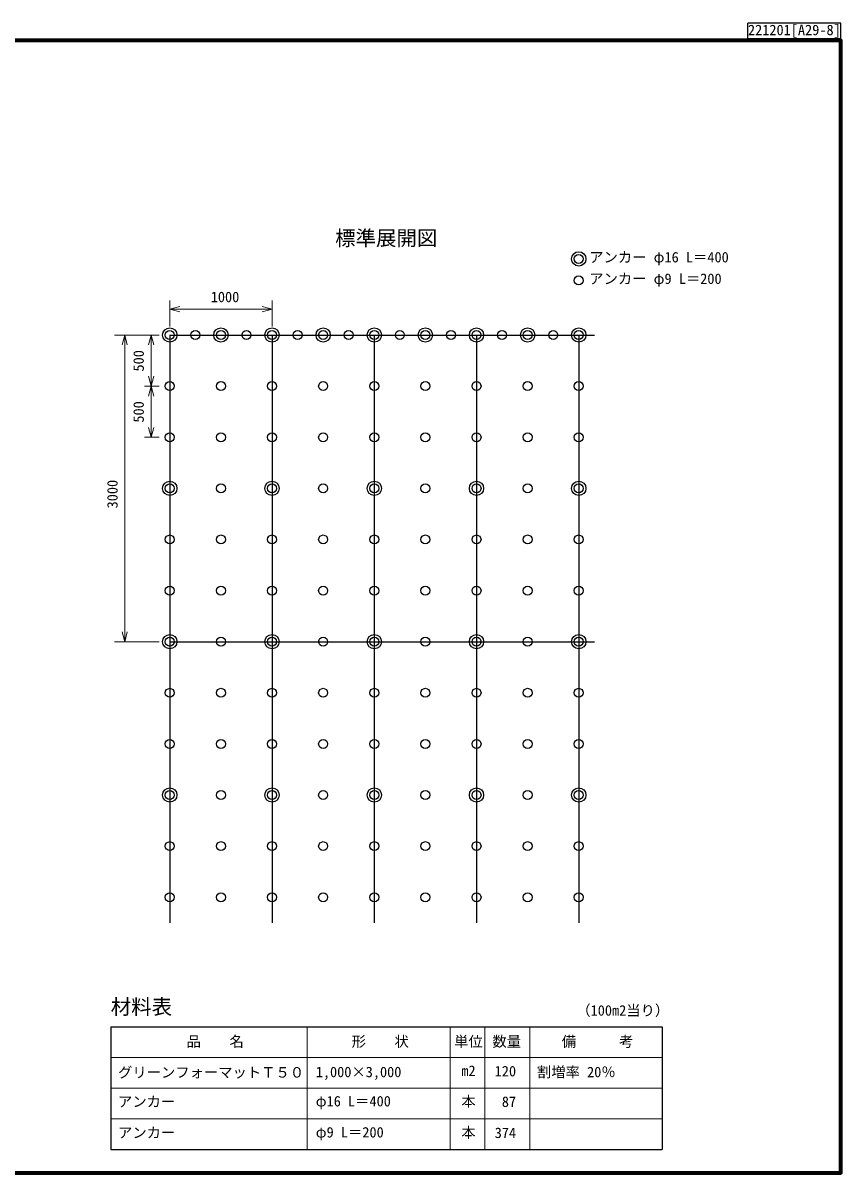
# Model space of a CAD drawing. Units: millimetres, scale not verified, with parts at other scales. Extents: x 200 to 8201, y 200 to 5825.
# Drawn here: x 4201 to 8201, y 200 to 5825 of the extents above; entities that cross this region are included whole.
import ezdxf
from ezdxf.enums import TextEntityAlignment as Align

# ---------------------------------------------------------------- set-up
doc = ezdxf.new("R2010")
doc.units = ezdxf.units.MM
doc.header["$LTSCALE"] = 20
for name, color, linetype, lineweight in [('C-DOC', 3, 'Continuous', 25), ('C-MTR-FRAM', 5, 'Continuous', 25), ('C-MTR-LINE', 5, 'Continuous', 13), ('C-STR', 7, 'Continuous', 25), ('C-STR-DIM', 1, 'Continuous', 13), ('C-STR-TXT', 7, 'Continuous', 25), ('C-TTL', 2, 'Continuous', 70)]:
    doc.layers.add(name, color=color, linetype=linetype, lineweight=lineweight)
for name, color, linetype in [('C-MTR', 5, 'Continuous'), ('C-MTR-TXT', 5, 'Continuous'), ('C-TTL-TXT', 3, 'Continuous')]:
    doc.layers.add(name, color=color, linetype=linetype)
doc.styles.add('ＭＳ ゴシック', font='')
doc.styles.get('ＭＳ ゴシック').set_extended_font_data('MS Gothic')

msp = doc.modelspace()

# ---------------------------------------------------------------- linework, layer by layer
at = {"layer": 'C-DOC'}
msp.add_line((7746.23, 5749.92), (7746.23, 5824.92), dxfattribs=at)
msp.add_lwpolyline([(7746.23, 5749.92), (8201.23, 5749.92), (8201.23, 5824.92), (7746.23, 5824.92)], dxfattribs=at)
at = {"layer": 'C-MTR-FRAM'}
for p, q in [((4629.8, 914.26), (4629.8, 314.26)), ((4629.8, 914.26), (7326.66, 914.26)), ((7326.66, 914.26), (7326.66, 314.26)), ((4629.8, 314.26), (7326.66, 314.26))]:
    msp.add_line(p, q, dxfattribs=at)
at = {"layer": 'C-MTR-LINE'}
for p, q in [((5589.8, 914.26), (5589.8, 314.26)), ((6289.8, 914.26), (6289.8, 314.26)), ((6459.8, 914.26), (6459.8, 314.26)), ((6679.8, 914.26), (6679.8, 314.26)), ((4629.8, 764.26), (7326.66, 764.26)), ((4629.8, 614.26), (7326.66, 614.26)), ((4629.8, 464.26), (6942.09, 464.26)), ((4629.8, 464.26), (7326.66, 464.26))]:
    msp.add_line(p, q, dxfattribs=at)
at = {"layer": 'C-STR'}
for p, q in [((4918.6, 4298.7), (4918.6, 1423.7)), ((4918.6, 4298.7), (6995.96, 4298.7)), ((5418.6, 4298.7), (5418.6, 1423.7)), ((5918.6, 4298.7), (5918.6, 1423.7)), ((6418.6, 4298.7), (6418.6, 1423.7)), ((6918.6, 4298.7), (6918.6, 1423.7)), ((4918.6, 2798.7), (6995.96, 2798.7))]:
    msp.add_line(p, q, dxfattribs=at)
at = {"layer": 'C-STR', "color": 1}
msp.add_line((4918.6, 3923.7), (4918.6, 1423.7), dxfattribs=at)
at = {"layer": 'C-STR'}
for centre, radius in [((4918.6, 4298.7), 35), ((5168.6, 4298.7), 35), ((5418.6, 4298.7), 35), ((5668.6, 4298.7), 35), ((5918.6, 4298.7), 35), ((6168.6, 4298.7), 35), ((6418.6, 4298.7), 35), ((6668.6, 4298.7), 35), ((6918.6, 4298.7), 35), ((4918.6, 4298.7), 22), ((5043.6, 4298.7), 22), ((5168.6, 4298.7), 22), ((5293.6, 4298.7), 22), ((5418.6, 4298.7), 22), ((5543.6, 4298.7), 22), ((5668.6, 4298.7), 22), ((5793.6, 4298.7), 22), ((5918.6, 4298.7), 22), ((6043.6, 4298.7), 22), ((6168.6, 4298.7), 22), ((6293.6, 4298.7), 22), ((6418.6, 4298.7), 22), ((6543.6, 4298.7), 22), ((6668.6, 4298.7), 22), ((6793.6, 4298.7), 22), ((6918.6, 4298.7), 22), ((4918.6, 4048.7), 22), ((5168.6, 4048.7), 22), ((5418.6, 4048.7), 22), ((5668.6, 4048.7), 22), ((5918.6, 4048.7), 22), ((6168.6, 4048.7), 22), ((6418.6, 4048.7), 22), ((6668.6, 4048.7), 22), ((6918.6, 4048.7), 22), ((4918.6, 3798.7), 22), ((5168.6, 3798.7), 22), ((5418.6, 3798.7), 22), ((5668.6, 3798.7), 22), ((5918.6, 3798.7), 22), ((6168.6, 3798.7), 22), ((6418.6, 3798.7), 22), ((6668.6, 3798.7), 22), ((6918.6, 3798.7), 22), ((4918.6, 3548.7), 35), ((4918.6, 3548.7), 22), ((5168.6, 3548.7), 22), ((5418.6, 3548.7), 35), ((5418.6, 3548.7), 22), ((5668.6, 3548.7), 22), ((5918.6, 3548.7), 35), ((5918.6, 3548.7), 22), ((6168.6, 3548.7), 22), ((6418.6, 3548.7), 35), ((6418.6, 3548.7), 22), ((6668.6, 3548.7), 22), ((6918.6, 3548.7), 35), ((6918.6, 3548.7), 22), ((4918.6, 3298.7), 22), ((5168.6, 3298.7), 22), ((5418.6, 3298.7), 22), ((5668.6, 3298.7), 22), ((5918.6, 3298.7), 22), ((6168.6, 3298.7), 22), ((6418.6, 3298.7), 22), ((6668.6, 3298.7), 22), ((6918.6, 3298.7), 22), ((4918.6, 3048.7), 22), ((5168.6, 3048.7), 22), ((5418.6, 3048.7), 22), ((5668.6, 3048.7), 22), ((5918.6, 3048.7), 22), ((6168.6, 3048.7), 22), ((6418.6, 3048.7), 22), ((6668.6, 3048.7), 22), ((6918.6, 3048.7), 22), ((4918.6, 2798.7), 35), ((4918.6, 2798.7), 22), ((5168.6, 2798.7), 22), ((5418.6, 2798.7), 35), ((5418.6, 2798.7), 22), ((5668.6, 2798.7), 22), ((5918.6, 2798.7), 35), ((5918.6, 2798.7), 22), ((6168.6, 2798.7), 22), ((6418.6, 2798.7), 35), ((6418.6, 2798.7), 22), ((6668.6, 2798.7), 22), ((6918.6, 2798.7), 35), ((6918.6, 2798.7), 22), ((4918.6, 2548.7), 22), ((5168.6, 2548.7), 22), ((5418.6, 2548.7), 22), ((5668.6, 2548.7), 22), ((5918.6, 2548.7), 22), ((6168.6, 2548.7), 22), ((6418.6, 2548.7), 22), ((6668.6, 2548.7), 22), ((6918.6, 2548.7), 22), ((4918.6, 2298.7), 22), ((5168.6, 2298.7), 22), ((5418.6, 2298.7), 22), ((5668.6, 2298.7), 22), ((5918.6, 2298.7), 22), ((6168.6, 2298.7), 22), ((6418.6, 2298.7), 22), ((6668.6, 2298.7), 22), ((6918.6, 2298.7), 22), ((4918.6, 2048.7), 35), ((5418.6, 2048.7), 35), ((5918.6, 2048.7), 35), ((6418.6, 2048.7), 35), ((6918.6, 2048.7), 35), ((4918.6, 2048.7), 22), ((5168.6, 2048.7), 22), ((5418.6, 2048.7), 22), ((5668.6, 2048.7), 22), ((5918.6, 2048.7), 22), ((6168.6, 2048.7), 22), ((6418.6, 2048.7), 22), ((6668.6, 2048.7), 22), ((6918.6, 2048.7), 22), ((4918.6, 1798.7), 22), ((5168.6, 1798.7), 22), ((5418.6, 1798.7), 22), ((5668.6, 1798.7), 22), ((5918.6, 1798.7), 22), ((6168.6, 1798.7), 22), ((6418.6, 1798.7), 22), ((6668.6, 1798.7), 22), ((6918.6, 1798.7), 22), ((4918.6, 1548.7), 22), ((5168.6, 1548.7), 22), ((5418.6, 1548.7), 22), ((5668.6, 1548.7), 22), ((5918.6, 1548.7), 22), ((6168.6, 1548.7), 22), ((6418.6, 1548.7), 22), ((6668.6, 1548.7), 22), ((6918.6, 1548.7), 22)]:
    msp.add_circle(centre, radius, dxfattribs=at)
at = {"layer": 'C-STR-DIM'}
for p, q in [((4918.6, 4339.99), (4918.6, 4467.69)), ((5418.6, 4339.99), (5418.6, 4467.69)), ((4918.6, 4425.57), (4966.89, 4438.51)), ((4918.6, 4425.57), (4966.89, 4412.63)), ((4918.6, 4425.57), (5418.6, 4425.57)), ((4918.6, 4417.69), (4918.6, 4385.57)), ((5418.6, 4425.57), (5370.3, 4438.51)), ((5418.6, 4425.57), (5370.3, 4412.63)), ((5418.6, 4417.69), (5418.6, 4385.57)), ((4648.88, 4298.7), (4867, 4298.7)), ((4697.85, 4298.7), (4684.91, 4250.4)), ((4697.85, 4298.7), (4710.79, 4250.4)), ((4697.85, 4298.7), (4697.85, 2798.7)), ((4827, 4298.7), (4814.06, 4250.4)), ((4827, 4298.7), (4839.94, 4250.4)), ((4827, 4298.7), (4827, 4048.7)), ((4827, 4048.7), (4814.06, 4097)), ((4827, 4048.7), (4839.94, 4097)), ((4794.86, 4048.7), (4867, 4048.7)), ((4827, 4048.7), (4814.06, 4000.4)), ((4827, 4048.7), (4839.94, 4000.4)), ((4827, 4048.7), (4827, 3798.7)), ((4827, 3798.7), (4814.06, 3847)), ((4827, 3798.7), (4839.94, 3847)), ((4794.86, 3798.7), (4867, 3798.7)), ((4697.85, 2798.7), (4684.91, 2847)), ((4697.85, 2798.7), (4710.79, 2847)), ((4648.88, 2798.7), (4867, 2798.7))]:
    msp.add_line(p, q, dxfattribs=at)
at = {"layer": 'C-STR-TXT'}
for centre, radius in [((6918.6, 4671.03), 35), ((6918.6, 4671.03), 22), ((6918.6, 4565.71), 22)]:
    msp.add_circle(centre, radius, dxfattribs=at)
at = {"layer": 'C-TTL'}
msp.add_lwpolyline([(200, 200), (8200, 200), (8200, 5740), (200, 5740)], close=True, dxfattribs=at)

# ---------------------------------------------------------------- texts
at = {"layer": 'C-DOC', "style": 'ＭＳ ゴシック'}
msp.add_text('221201[A29-8]', height=51.32, dxfattribs=at).set_placement((7746.23, 5749.92), align=Align.BOTTOM_LEFT)
at = {"layer": 'C-MTR', "style": 'ＭＳ ゴシック'}
msp.add_text('材料表', height=73.31, dxfattribs=at).set_placement((4629.8, 954.26), align=Align.BOTTOM_LEFT)
at = {"layer": 'C-MTR-TXT', "style": 'ＭＳ ゴシック'}
for s, p in [('（100m2当り）', (6906.66, 954.26)), ('数量', (6496.44, 802.25)), ('グリーンフォーマットＴ５０', (4665.44, 651.25)), ('1,000×3,000', (5632.3, 653.25)), ('割増率 20％', (6714.36, 653.01)), ('アンカー', (4665.44, 508.25)), ('φ16 L＝400', (5632.3, 510.25)), ('アンカー', (4665.44, 356.25)), ('φ9 L＝200', (5632.3, 358.25))]:
    msp.add_text(s, height=51.32, dxfattribs=at).set_placement(p, align=Align.BOTTOM_LEFT)
for s, p in [('\u3000品\u3000\u3000名\u3000', (5140.75, 802.25)), ('\u3000形\u3000\u3000状\u3000', (5947.71, 802.25)), ('単位', (6379.27, 802.25)), ('m2', (6379.27, 659.25)), ('本', (6379.27, 509.25)), ('本', (6379.27, 357.25))]:
    msp.add_text(s, height=51.32, dxfattribs=at).set_placement(p, align=Align.BOTTOM_CENTER)
for s, p in [('\u3000備\u3000\u3000\u3000考\u3000', (7255.63, 802.25)), ('120', (6612.26, 657.22)), ('87', (6612.26, 507.52)), ('374', (6612.26, 355.52))]:
    msp.add_text(s, height=51.32, dxfattribs=at).set_placement(p, align=Align.BOTTOM_RIGHT)
at = {"layer": 'C-STR-DIM', "color": 7, "style": 'ＭＳ ゴシック'}
msp.add_text('1000', height=51.32, dxfattribs=at).set_placement((5118.77, 4443.99), align=Align.BOTTOM_LEFT)
for s, p in [('500', (4806.91, 4120.25)), ('500', (4806.91, 3870.25)), ('3000', (4678.84, 3450.74))]:
    msp.add_text(s, height=51.32, rotation=90, dxfattribs=at).set_placement(p, align=Align.BOTTOM_LEFT)
at = {"layer": 'C-STR-TXT', "style": 'ＭＳ ゴシック'}
for s, p in [('アンカー φ16 L＝400', (6969.97, 4638.48)), ('アンカー φ9 L＝200', (6969.97, 4533.15))]:
    msp.add_text(s, height=51.32, dxfattribs=at).set_placement(p, align=Align.BOTTOM_LEFT)
at = {"layer": 'C-TTL-TXT', "color": 7, "style": 'ＭＳ ゴシック'}
msp.add_text('標準展開図', height=73.31, dxfattribs=at).set_placement((5727.14, 4714.31), align=Align.BOTTOM_LEFT)

doc.saveas('drawing.dxf')
